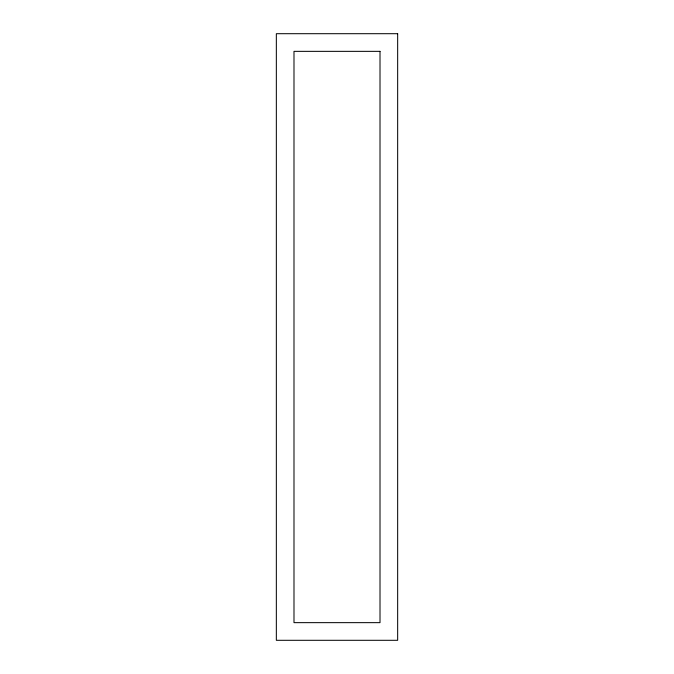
<?xml version="1.0" encoding="UTF-8"?>
<svg xmlns="http://www.w3.org/2000/svg" width="674" height="674" viewBox="0 0 674 674"><rect width="100%" height="100%" fill="white"/><g stroke="black" fill="none" stroke-linecap="round" stroke-linejoin="round"><path stroke-width="1.01" d="M397.66 33.7L276.34 33.7L276.34 640.3L397.66 640.3L397.66 33.7M380.01 51.35L293.99 51.35L293.99 622.65L380.01 622.65L380.01 51.35"/></g></svg>
